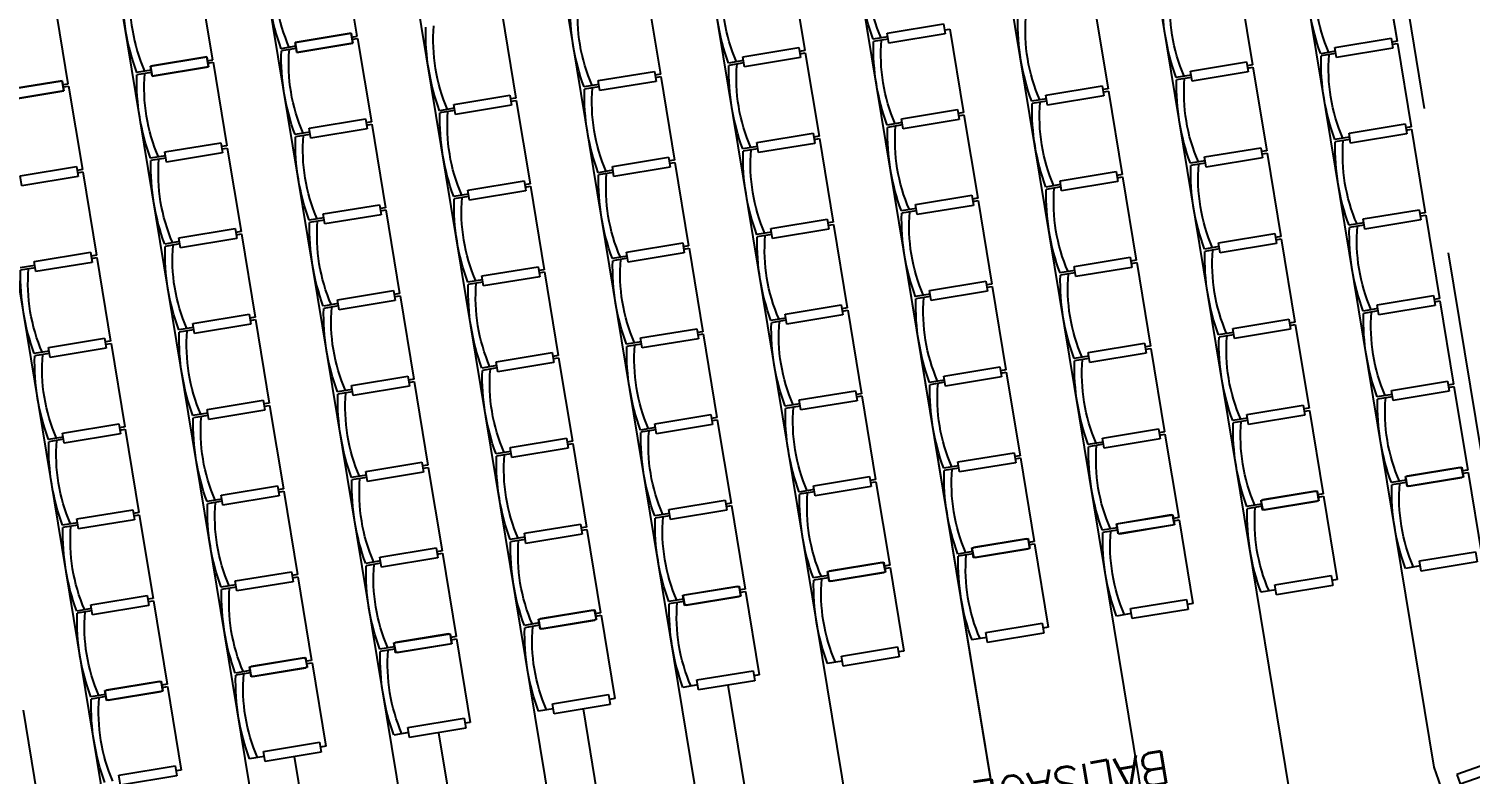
# Model space of a CAD drawing. Header units: millimetres. Extents: x 33140 to 33459, y 51582 to 51854.
# Drawn here: x 33267.44 to 33276.3, y 51644.64 to 51649.22 of the extents above; entities that cross this region are included whole.
import ezdxf

# ---------------------------------------------------------------- set-up
doc = ezdxf.new("R2010")
doc.units = ezdxf.units.MM
doc.header["$LTSCALE"] = 0.3
doc.header["$MEASUREMENT"] = 0
doc.linetypes.add('ACAD_ISO02W100', pattern=[15, 12, -3])
doc.layers.get('0').update_dxf_attribs({"linetype": 'CONTINUOUS'})
for name, color, linetype in [('02-MURS-PORTEUR', 1, 'CONTINUOUS'), ('08-EQUI-MEUBLE', 8, 'CONTINUOUS'), ('11-RES-ELECTRICITE', 71, 'CONTINUOUS')]:
    doc.layers.add(name, color=color, linetype=linetype)
doc.layers.add('POLY-SURFACE', color=1, linetype='CONTINUOUS', plot=False)
doc.styles.add('ANN', font='romans.shx')

# ---------------------------------------------------------------- blocks, each defined once
blk = doc.blocks.new('AD')
for p, q in [((28, 38.33), (22, 38.33)), ((22, 38.33), (22, 3.33)), ((28, 3.33), (28, 38.33)), ((22, 3.33), (28, 3.33))]:
    blk.add_line(p, q)
blk = doc.blocks.new('AG')
blk.add_lwpolyline([(-28, 4.33), (-28, 37.33, -0.414214), (-27, 38.33), (-23, 38.33, -0.414214), (-22, 37.33), (-22, 4.33, -0.414214), (-23, 3.33), (-27, 3.33, -0.414214)], format="xyb", close=True)

msp = doc.modelspace()

# ---------------------------------------------------------------- linework, layer by layer
at = {"layer": '02-MURS-PORTEUR', "color": 8, "linetype": 'ACAD_ISO02W100'}
msp.add_line((33277.4789, 51639.8472), (33274.4093, 51658.489), dxfattribs=at)
at = {"layer": '02-MURS-PORTEUR', "color": 4}
for p, q in [((33276.0751, 51644.6797), (33274.2879, 51655.5336)), ((33275.1871, 51644.5335), (33273.3998, 51655.3873)), ((33274.299, 51644.3873), (33272.5118, 51655.2411)), ((33273.411, 51644.2411), (33271.6238, 51655.0949)), ((33272.5229, 51644.0948), (33270.7357, 51654.9487)), ((33271.6349, 51643.9486), (33269.8477, 51654.8024)), ((33270.7469, 51643.8024), (33268.9596, 51654.6562)), ((33269.8588, 51643.6561), (33268.0716, 51654.51)), ((33268.9708, 51643.5099), (33267.1836, 51654.3638)), ((33268.0827, 51643.3637), (33266.2955, 51654.2175)), ((33271.9309, 51643.9973), (33271.7357, 51645.183)), ((33271.0429, 51643.8511), (33270.8476, 51645.0368)), ((33270.1548, 51643.7049), (33269.9596, 51644.8906)), ((33269.2668, 51643.5587), (33269.0716, 51644.7443)), ((33276.4758, 51643.5388), (33276.0751, 51644.6797))]:
    msp.add_line(p, q, dxfattribs=at)
msp.add_arc((33323.7278, 51658.1004), 48, 180.74302, 197.95813, dxfattribs=at)
at = {"layer": '08-EQUI-MEUBLE'}
for p, q in [((33269.4574, 51649.1713), (33269.3729, 51649.6844)), ((33275.7628, 51649.6537), (33275.8473, 51649.1406)), ((33268.5694, 51649.0251), (33268.4849, 51649.5382)), ((33272.1239, 51649.5959), (33272.2083, 51649.0828)), ((33271.2358, 51649.4497), (33271.3203, 51648.9366)), ((33274.8748, 51649.5074), (33274.9593, 51648.9943)), ((33267.6813, 51648.8789), (33267.5968, 51649.392)), ((33273.9867, 51649.3612), (33274.0712, 51648.8481)), ((33270.3478, 51649.3035), (33270.4323, 51648.7904)), ((33273.0659, 51649.2096), (33273.0987, 51649.215)), ((33273.0987, 51649.215), (33273.1832, 51648.7019)), ((33269.0792, 51649.1091), (33268.9885, 51649.0941)), ((33269.0815, 51649.095), (33268.9908, 51649.08)), ((33269.4246, 51649.1659), (33269.4574, 51649.1713)), ((33269.4269, 51649.1518), (33269.4597, 51649.1573)), ((33269.4597, 51649.1573), (33269.5442, 51648.6442)), ((33272.7182, 51649.1668), (33272.6275, 51649.1519)), ((33272.7205, 51649.1527), (33272.6298, 51649.1378)), ((33275.8473, 51649.1406), (33275.8145, 51649.1352)), ((33275.8168, 51649.1211), (33275.8496, 51649.1265)), ((33275.8496, 51649.1265), (33275.9341, 51648.6134)), ((33268.5365, 51649.0197), (33268.5694, 51649.0251)), ((33268.5388, 51649.0056), (33268.5717, 51649.011)), ((33268.5717, 51649.011), (33268.6562, 51648.4979)), ((33271.8301, 51649.0206), (33271.7394, 51649.0056)), ((33271.8325, 51649.0065), (33271.7417, 51648.9915)), ((33272.2083, 51649.0828), (33272.1755, 51649.0774)), ((33272.1778, 51649.0633), (33272.2107, 51649.0687)), ((33272.2107, 51649.0687), (33272.2951, 51648.5557)), ((33275.4691, 51649.0783), (33275.3784, 51649.0634)), ((33275.4714, 51649.0642), (33275.3807, 51649.0493)), ((33268.1912, 51648.9628), (33268.1004, 51648.9479)), ((33268.1935, 51648.9488), (33268.1028, 51648.9338)), ((33271.3203, 51648.9366), (33271.2874, 51648.9312)), ((33271.2898, 51648.9171), (33271.3226, 51648.9225)), ((33271.3226, 51648.9225), (33271.4071, 51648.4094)), ((33274.5811, 51648.9321), (33274.4903, 51648.9171)), ((33274.5834, 51648.918), (33274.4927, 51648.903)), ((33274.9593, 51648.9943), (33274.9264, 51648.9889)), ((33274.9287, 51648.9748), (33274.9616, 51648.9802)), ((33274.9616, 51648.9802), (33275.0461, 51648.4672)), ((33267.6485, 51648.8735), (33267.6813, 51648.8789)), ((33267.6508, 51648.8594), (33267.6836, 51648.8648)), ((33267.6836, 51648.8648), (33267.7681, 51648.3517)), ((33270.9421, 51648.8743), (33270.8514, 51648.8594)), ((33270.9444, 51648.8602), (33270.8537, 51648.8453)), ((33274.0712, 51648.8481), (33274.0384, 51648.8427)), ((33274.0407, 51648.8286), (33274.0736, 51648.834)), ((33274.0736, 51648.834), (33274.158, 51648.3209)), ((33270.4323, 51648.7904), (33270.3994, 51648.785)), ((33270.4017, 51648.7709), (33270.4346, 51648.7763)), ((33270.4346, 51648.7763), (33270.5191, 51648.2632)), ((33273.693, 51648.7858), (33273.6023, 51648.7709)), ((33273.6954, 51648.7717), (33273.6046, 51648.7568)), ((33269.5442, 51648.6442), (33269.5114, 51648.6388)), ((33270.0541, 51648.7281), (33269.9633, 51648.7132)), ((33270.0564, 51648.714), (33269.9656, 51648.6991)), ((33273.1832, 51648.7019), (33273.1503, 51648.6965)), ((33273.1527, 51648.6824), (33273.1855, 51648.6878)), ((33273.1855, 51648.6878), (33273.27, 51648.1747)), ((33269.166, 51648.5819), (33269.0753, 51648.5669)), ((33269.1683, 51648.5678), (33269.0776, 51648.5529)), ((33269.5137, 51648.6247), (33269.5465, 51648.6301)), ((33269.5465, 51648.6301), (33269.631, 51648.117)), ((33272.2951, 51648.5557), (33272.2623, 51648.5502)), ((33272.805, 51648.6396), (33272.7143, 51648.6247)), ((33272.8073, 51648.6255), (33272.7166, 51648.6106)), ((33275.9341, 51648.6134), (33275.9013, 51648.608)), ((33275.9036, 51648.5939), (33275.9364, 51648.5993)), ((33275.9364, 51648.5993), (33276.0209, 51648.0862)), ((33268.6562, 51648.4979), (33268.6233, 51648.4925)), ((33268.6256, 51648.4784), (33268.6585, 51648.4838)), ((33268.6585, 51648.4838), (33268.743, 51647.9707)), ((33271.9169, 51648.4934), (33271.8262, 51648.4784)), ((33271.9193, 51648.4793), (33271.8285, 51648.4643)), ((33272.2646, 51648.5362), (33272.2975, 51648.5416)), ((33272.2975, 51648.5416), (33272.382, 51648.0285)), ((33275.0461, 51648.4672), (33275.0132, 51648.4617)), ((33275.5559, 51648.5511), (33275.4652, 51648.5362)), ((33275.5582, 51648.537), (33275.4675, 51648.5221)), ((33268.278, 51648.4357), (33268.1872, 51648.4207)), ((33268.2803, 51648.4216), (33268.1896, 51648.4066)), ((33271.4071, 51648.4094), (33271.3743, 51648.404)), ((33271.3766, 51648.3899), (33271.4094, 51648.3953)), ((33271.4094, 51648.3953), (33271.4939, 51647.8822)), ((33274.6679, 51648.4049), (33274.5772, 51648.3899)), ((33274.6702, 51648.3908), (33274.5795, 51648.3758)), ((33275.0156, 51648.4476), (33275.0484, 51648.4531)), ((33275.0484, 51648.4531), (33275.1329, 51647.94)), ((33267.7681, 51648.3517), (33267.7353, 51648.3463)), ((33267.7376, 51648.3322), (33267.7705, 51648.3376)), ((33267.7705, 51648.3376), (33267.8549, 51647.8245)), ((33271.0289, 51648.3472), (33270.9382, 51648.3322)), ((33271.0312, 51648.3331), (33270.9405, 51648.3181)), ((33274.158, 51648.3209), (33274.1252, 51648.3155)), ((33274.1275, 51648.3014), (33274.1604, 51648.3068)), ((33274.1604, 51648.3068), (33274.2448, 51647.7937)), ((33270.1409, 51648.2009), (33270.0501, 51648.186)), ((33270.5191, 51648.2632), (33270.4862, 51648.2578)), ((33270.4885, 51648.2437), (33270.5214, 51648.2491)), ((33270.5214, 51648.2491), (33270.6059, 51647.736)), ((33273.7798, 51648.2587), (33273.6891, 51648.2437)), ((33273.7822, 51648.2446), (33273.6914, 51648.2296)), ((33269.631, 51648.117), (33269.5982, 51648.1116)), ((33270.1432, 51648.1868), (33270.0525, 51648.1719)), ((33272.8918, 51648.1124), (33272.8011, 51648.0975)), ((33273.27, 51648.1747), (33273.2371, 51648.1693)), ((33273.2395, 51648.1552), (33273.2723, 51648.1606)), ((33273.2723, 51648.1606), (33273.3568, 51647.6475)), ((33269.2528, 51648.0547), (33269.1621, 51648.0398)), ((33269.2551, 51648.0406), (33269.1644, 51648.0257)), ((33269.6005, 51648.0975), (33269.6333, 51648.1029)), ((33269.6333, 51648.1029), (33269.7178, 51647.5898)), ((33272.382, 51648.0285), (33272.3491, 51648.0231)), ((33272.8941, 51648.0983), (33272.8034, 51648.0834)), ((33275.6427, 51648.0239), (33275.552, 51648.009)), ((33276.0209, 51648.0862), (33275.9881, 51648.0808)), ((33275.9904, 51648.0667), (33276.0233, 51648.0721)), ((33276.0233, 51648.0721), (33276.1077, 51647.559)), ((33268.743, 51647.9707), (33268.7101, 51647.9653)), ((33268.7125, 51647.9512), (33268.7453, 51647.9567)), ((33268.7453, 51647.9567), (33268.8298, 51647.4436)), ((33272.0038, 51647.9662), (33271.913, 51647.9513)), ((33272.0061, 51647.9521), (33271.9153, 51647.9372)), ((33272.3514, 51648.009), (33272.3843, 51648.0144)), ((33272.3843, 51648.0144), (33272.4688, 51647.5013)), ((33275.1329, 51647.94), (33275.1, 51647.9346)), ((33275.6451, 51648.0098), (33275.5543, 51647.9949)), ((33268.3648, 51647.9085), (33268.2741, 51647.8935)), ((33268.3671, 51647.8944), (33268.2764, 51647.8794)), ((33271.4939, 51647.8822), (33271.4611, 51647.8768)), ((33271.4634, 51647.8627), (33271.4962, 51647.8681)), ((33271.4962, 51647.8681), (33271.5807, 51647.3551)), ((33274.7547, 51647.8777), (33274.664, 51647.8628)), ((33274.757, 51647.8636), (33274.6663, 51647.8487)), ((33275.1024, 51647.9205), (33275.1352, 51647.9259)), ((33275.1352, 51647.9259), (33275.2197, 51647.4128)), ((33267.4767, 51647.7622), (33267.386, 51647.7473)), ((33267.8549, 51647.8245), (33267.8221, 51647.8191)), ((33267.8244, 51647.805), (33267.8573, 51647.8104)), ((33267.8573, 51647.8104), (33267.9417, 51647.2973)), ((33271.1157, 51647.82), (33271.025, 51647.805)), ((33271.118, 51647.8059), (33271.0273, 51647.7909)), ((33274.2448, 51647.7937), (33274.212, 51647.7883)), ((33274.2143, 51647.7742), (33274.2472, 51647.7796)), ((33274.2472, 51647.7796), (33274.3317, 51647.2666)), ((33267.4791, 51647.7482), (33267.3883, 51647.7332)), ((33270.2277, 51647.6737), (33270.1369, 51647.6588)), ((33270.6059, 51647.736), (33270.573, 51647.7306)), ((33270.5753, 51647.7165), (33270.6082, 51647.7219)), ((33270.6082, 51647.7219), (33270.6927, 51647.2088)), ((33273.8666, 51647.7315), (33273.7759, 51647.7165)), ((33273.869, 51647.7174), (33273.7782, 51647.7024)), ((33269.7178, 51647.5898), (33269.685, 51647.5844)), ((33270.23, 51647.6596), (33270.1393, 51647.6447)), ((33272.9786, 51647.5852), (33272.8879, 51647.5703)), ((33273.3568, 51647.6475), (33273.324, 51647.6421)), ((33273.3263, 51647.628), (33273.3591, 51647.6334)), ((33273.3591, 51647.6334), (33273.4436, 51647.1203)), ((33269.3396, 51647.5275), (33269.2489, 51647.5126)), ((33269.342, 51647.5134), (33269.2512, 51647.4985)), ((33269.6873, 51647.5703), (33269.7202, 51647.5757)), ((33269.7202, 51647.5757), (33269.8046, 51647.0626)), ((33272.4688, 51647.5013), (33272.4359, 51647.4959)), ((33272.9809, 51647.5711), (33272.8902, 51647.5562)), ((33275.7295, 51647.4967), (33275.6388, 51647.4818)), ((33276.1077, 51647.559), (33276.0749, 51647.5536)), ((33276.0772, 51647.5395), (33276.1101, 51647.5449)), ((33276.1101, 51647.5449), (33276.1945, 51647.0318)), ((33268.8298, 51647.4436), (33268.7969, 51647.4382)), ((33268.7993, 51647.4241), (33268.8321, 51647.4295)), ((33268.8321, 51647.4295), (33268.9166, 51646.9164)), ((33272.0906, 51647.439), (33271.9998, 51647.4241)), ((33272.0929, 51647.4249), (33272.0022, 51647.41)), ((33272.4382, 51647.4818), (33272.4711, 51647.4872)), ((33272.4711, 51647.4872), (33272.5556, 51646.9741)), ((33275.2197, 51647.4128), (33275.1868, 51647.4074)), ((33275.7319, 51647.4826), (33275.6411, 51647.4677)), ((33268.4516, 51647.3813), (33268.3609, 51647.3663)), ((33268.4539, 51647.3672), (33268.3632, 51647.3523)), ((33271.5807, 51647.3551), (33271.5479, 51647.3496)), ((33271.5502, 51647.3356), (33271.583, 51647.341)), ((33271.583, 51647.341), (33271.6675, 51646.8279)), ((33274.8415, 51647.3505), (33274.7508, 51647.3356)), ((33274.8438, 51647.3364), (33274.7531, 51647.3215)), ((33275.1892, 51647.3933), (33275.222, 51647.3987)), ((33275.222, 51647.3987), (33275.3065, 51646.8856)), ((33267.5635, 51647.2351), (33267.4728, 51647.2201)), ((33267.9417, 51647.2973), (33267.9089, 51647.2919)), ((33267.9112, 51647.2778), (33267.9441, 51647.2832)), ((33267.9441, 51647.2832), (33268.0286, 51646.7701)), ((33271.2025, 51647.2928), (33271.1118, 51647.2778)), ((33271.2048, 51647.2787), (33271.1141, 51647.2637)), ((33274.3317, 51647.2666), (33274.2988, 51647.2611)), ((33274.3011, 51647.247), (33274.334, 51647.2525)), ((33274.334, 51647.2525), (33274.4185, 51646.7394)), ((33267.5659, 51647.221), (33267.4751, 51647.206)), ((33270.3145, 51647.1466), (33270.2238, 51647.1316)), ((33270.6927, 51647.2088), (33270.6598, 51647.2034)), ((33270.6622, 51647.1893), (33270.695, 51647.1947)), ((33270.695, 51647.1947), (33270.7795, 51646.6816)), ((33273.9535, 51647.2043), (33273.8627, 51647.1893)), ((33273.9558, 51647.1902), (33273.865, 51647.1752)), ((33269.8046, 51647.0626), (33269.7718, 51647.0572)), ((33270.3168, 51647.1325), (33270.2261, 51647.1175)), ((33273.0654, 51647.0581), (33272.9747, 51647.0431)), ((33273.4436, 51647.1203), (33273.4108, 51647.1149)), ((33273.4131, 51647.1008), (33273.4459, 51647.1062)), ((33273.4459, 51647.1062), (33273.5304, 51646.5931)), ((33269.4264, 51647.0003), (33269.3357, 51646.9854)), ((33269.4288, 51646.9862), (33269.338, 51646.9713)), ((33269.7741, 51647.0431), (33269.807, 51647.0485)), ((33269.807, 51647.0485), (33269.8914, 51646.5354)), ((33272.5556, 51646.9741), (33272.5227, 51646.9687)), ((33273.0677, 51647.044), (33272.977, 51647.029)), ((33275.8163, 51646.9695), (33275.7256, 51646.9546)), ((33276.1945, 51647.0318), (33276.1617, 51647.0264)), ((33276.164, 51647.0123), (33276.1969, 51647.0177)), ((33276.1969, 51647.0177), (33276.2814, 51646.5046)), ((33268.9166, 51646.9164), (33268.8837, 51646.911)), ((33268.8861, 51646.8969), (33268.9189, 51646.9023)), ((33268.9189, 51646.9023), (33269.0034, 51646.3892)), ((33272.1774, 51646.9118), (33272.0866, 51646.8969)), ((33272.1797, 51646.8977), (33272.089, 51646.8828)), ((33272.525, 51646.9546), (33272.5579, 51646.96)), ((33272.5579, 51646.96), (33272.6424, 51646.4469)), ((33275.3065, 51646.8856), (33275.2737, 51646.8802)), ((33275.8187, 51646.9555), (33275.7279, 51646.9405)), ((33268.5384, 51646.8541), (33268.4477, 51646.8392)), ((33268.5407, 51646.84), (33268.45, 51646.8251)), ((33271.6675, 51646.8279), (33271.6347, 51646.8225)), ((33271.637, 51646.8084), (33271.6699, 51646.8138)), ((33271.6699, 51646.8138), (33271.7543, 51646.3007)), ((33274.9283, 51646.8233), (33274.8376, 51646.8084)), ((33274.9306, 51646.8092), (33274.8399, 51646.7943)), ((33275.276, 51646.8661), (33275.3088, 51646.8715)), ((33275.3088, 51646.8715), (33275.3933, 51646.3584)), ((33267.6504, 51646.7079), (33267.5596, 51646.6929)), ((33268.0286, 51646.7701), (33267.9957, 51646.7647)), ((33267.998, 51646.7506), (33268.0309, 51646.7561)), ((33268.0309, 51646.7561), (33268.1154, 51646.243)), ((33271.2893, 51646.7656), (33271.1986, 51646.7507)), ((33271.2917, 51646.7515), (33271.2009, 51646.7366)), ((33274.4185, 51646.7394), (33274.3856, 51646.734)), ((33274.3879, 51646.7199), (33274.4208, 51646.7253)), ((33274.4208, 51646.7253), (33274.5053, 51646.2122)), ((33267.6527, 51646.6938), (33267.5619, 51646.6788)), ((33270.4013, 51646.6194), (33270.3106, 51646.6044)), ((33270.7795, 51646.6816), (33270.7466, 51646.6762)), ((33270.749, 51646.6621), (33270.7818, 51646.6675)), ((33270.7818, 51646.6675), (33270.8663, 51646.1545)), ((33274.0403, 51646.6771), (33273.9495, 51646.6622)), ((33274.0426, 51646.663), (33273.9519, 51646.6481)), ((33269.8914, 51646.5354), (33269.8586, 51646.53)), ((33269.8609, 51646.5159), (33269.8938, 51646.5213)), ((33269.8938, 51646.5213), (33269.9783, 51646.0082)), ((33270.4036, 51646.6053), (33270.3129, 51646.5903)), ((33273.1522, 51646.5309), (33273.0615, 51646.5159)), ((33273.5304, 51646.5931), (33273.4976, 51646.5877)), ((33273.4999, 51646.5736), (33273.5327, 51646.579)), ((33273.5327, 51646.579), (33273.6172, 51646.066)), ((33269.5132, 51646.4731), (33269.4225, 51646.4582)), ((33269.5156, 51646.459), (33269.4248, 51646.4441)), ((33272.6424, 51646.4469), (33272.6095, 51646.4415)), ((33272.6119, 51646.4274), (33272.6447, 51646.4328)), ((33272.6447, 51646.4328), (33272.7292, 51645.9197)), ((33273.1545, 51646.5168), (33273.0638, 51646.5018)), ((33275.9032, 51646.4424), (33275.8124, 51646.4274)), ((33276.2814, 51646.5046), (33276.2485, 51646.4992)), ((33276.2508, 51646.4851), (33276.2837, 51646.4905)), ((33276.2837, 51646.4905), (33276.3682, 51645.9774)), ((33269.0034, 51646.3892), (33268.9706, 51646.3838)), ((33268.9729, 51646.3697), (33269.0057, 51646.3751)), ((33269.0057, 51646.3751), (33269.0902, 51645.862)), ((33272.2642, 51646.3846), (33272.1734, 51646.3697)), ((33272.2665, 51646.3705), (33272.1758, 51646.3556)), ((33275.3933, 51646.3584), (33275.3605, 51646.353)), ((33275.3628, 51646.3389), (33275.3956, 51646.3443)), ((33275.3956, 51646.3443), (33275.4801, 51645.8312)), ((33275.9055, 51646.4283), (33275.8147, 51646.4133)), ((33268.6252, 51646.3269), (33268.5345, 51646.312)), ((33268.6275, 51646.3128), (33268.5368, 51646.2979)), ((33271.7543, 51646.3007), (33271.7215, 51646.2953)), ((33271.7238, 51646.2812), (33271.7567, 51646.2866)), ((33271.7567, 51646.2866), (33271.8411, 51645.7735)), ((33275.0151, 51646.2961), (33274.9244, 51646.2812)), ((33275.0174, 51646.282), (33274.9267, 51646.2671)), ((33267.7372, 51646.1807), (33267.6464, 51646.1657)), ((33267.7395, 51646.1666), (33267.6488, 51646.1517)), ((33268.1154, 51646.243), (33268.0825, 51646.2376)), ((33268.0848, 51646.2235), (33268.1177, 51646.2289)), ((33268.1177, 51646.2289), (33268.2022, 51645.7158)), ((33271.3761, 51646.2384), (33271.2854, 51646.2235)), ((33271.3785, 51646.2243), (33271.2877, 51646.2094)), ((33274.5053, 51646.2122), (33274.4724, 51646.2068)), ((33274.4747, 51646.1927), (33274.5076, 51646.1981)), ((33274.5076, 51646.1981), (33274.5921, 51645.685)), ((33270.4881, 51646.0922), (33270.3974, 51646.0772)), ((33270.4904, 51646.0781), (33270.3997, 51646.0631)), ((33270.8663, 51646.1545), (33270.8334, 51646.149)), ((33270.8358, 51646.135), (33270.8686, 51646.1404)), ((33270.8686, 51646.1404), (33270.9531, 51645.6273)), ((33274.1271, 51646.1499), (33274.0363, 51646.135)), ((33274.1294, 51646.1358), (33274.0387, 51646.1209)), ((33269.9783, 51646.0082), (33269.9454, 51646.0028)), ((33269.9477, 51645.9887), (33269.9806, 51645.9941)), ((33269.9806, 51645.9941), (33270.0651, 51645.481)), ((33273.239, 51646.0037), (33273.1483, 51645.9887)), ((33273.2414, 51645.9896), (33273.1506, 51645.9746)), ((33273.6172, 51646.066), (33273.5844, 51646.0605)), ((33273.5867, 51646.0464), (33273.6196, 51646.0519)), ((33273.6196, 51646.0519), (33273.704, 51645.5388)), ((33269.6001, 51645.946), (33269.5093, 51645.931)), ((33269.6024, 51645.9319), (33269.5116, 51645.9169)), ((33272.7292, 51645.9197), (33272.6963, 51645.9143)), ((33272.6987, 51645.9002), (33272.7315, 51645.9056)), ((33272.7315, 51645.9056), (33272.816, 51645.3925)), ((33275.99, 51645.9152), (33275.8992, 51645.9002)), ((33269.0902, 51645.862), (33269.0574, 51645.8566)), ((33269.0597, 51645.8425), (33269.0925, 51645.8479)), ((33269.0925, 51645.8479), (33269.177, 51645.3348)), ((33272.351, 51645.8575), (33272.2603, 51645.8425)), ((33272.3533, 51645.8434), (33272.2626, 51645.8284)), ((33275.4801, 51645.8312), (33275.4473, 51645.8258)), ((33268.712, 51645.7997), (33268.6213, 51645.7848)), ((33268.7143, 51645.7856), (33268.6236, 51645.7707)), ((33271.8411, 51645.7735), (33271.8083, 51645.7681)), ((33271.8106, 51645.754), (33271.8435, 51645.7594)), ((33271.8435, 51645.7594), (33271.928, 51645.2463)), ((33275.1019, 51645.7689), (33275.0112, 51645.754)), ((33267.824, 51645.6535), (33267.7332, 51645.6386)), ((33267.8263, 51645.6394), (33267.7356, 51645.6245)), ((33268.2022, 51645.7158), (33268.1693, 51645.7104)), ((33268.1716, 51645.6963), (33268.2045, 51645.7017)), ((33268.2045, 51645.7017), (33268.289, 51645.1886)), ((33271.4629, 51645.7112), (33271.3722, 51645.6963)), ((33271.4653, 51645.6971), (33271.3745, 51645.6822)), ((33274.5921, 51645.685), (33274.5592, 51645.6796)), ((33270.5749, 51645.565), (33270.4842, 51645.5501)), ((33270.5772, 51645.5509), (33270.4865, 51645.536)), ((33270.9531, 51645.6273), (33270.9203, 51645.6219)), ((33270.9226, 51645.6078), (33270.9554, 51645.6132)), ((33270.9554, 51645.6132), (33271.0399, 51645.1001)), ((33274.2139, 51645.6227), (33274.1231, 51645.6078)), ((33270.0651, 51645.481), (33270.0322, 51645.4756)), ((33270.0345, 51645.4615), (33270.0674, 51645.4669)), ((33270.0674, 51645.4669), (33270.1519, 51644.9539)), ((33273.3258, 51645.4765), (33273.2351, 51645.4616)), ((33273.704, 51645.5388), (33273.6712, 51645.5334)), ((33269.6869, 51645.4188), (33269.5961, 51645.4038)), ((33269.6892, 51645.4047), (33269.5985, 51645.3897)), ((33272.816, 51645.3925), (33272.7831, 51645.3871)), ((33269.177, 51645.3348), (33269.1442, 51645.3294)), ((33269.1465, 51645.3153), (33269.1793, 51645.3207)), ((33269.1793, 51645.3207), (33269.2638, 51644.8076)), ((33272.4378, 51645.3303), (33272.3471, 51645.3153)), ((33268.7988, 51645.2725), (33268.7081, 51645.2576)), ((33268.8011, 51645.2584), (33268.7104, 51645.2435)), ((33271.928, 51645.2463), (33271.8951, 51645.2409)), ((33267.9108, 51645.1263), (33267.8201, 51645.1114)), ((33267.9131, 51645.1122), (33267.8224, 51645.0973)), ((33268.289, 51645.1886), (33268.2561, 51645.1832)), ((33268.2585, 51645.1691), (33268.2913, 51645.1745)), ((33268.2913, 51645.1745), (33268.3758, 51644.6614)), ((33271.5498, 51645.184), (33271.459, 51645.1691)), ((33267.4033, 51645.0283), (33267.4877, 51644.5152)), ((33270.6617, 51645.0378), (33270.571, 51645.0229)), ((33271.0399, 51645.1001), (33271.0071, 51645.0947)), ((33270.1519, 51644.9539), (33270.119, 51644.9484)), ((33269.7737, 51644.8916), (33269.6829, 51644.8766)), ((33269.2638, 51644.8076), (33269.231, 51644.8022)), ((33268.3758, 51644.6614), (33268.3429, 51644.656)), ((33268.8856, 51644.7454), (33268.7949, 51644.7304))]:
    msp.add_line(p, q, dxfattribs=at)
at = {"layer": '08-EQUI-MEUBLE', "extrusion": (0, 0, -1)}
for centre, major_axis, start_param, end_param in [((33273.8186, 51649.6115), (0.2154, -1.3081), 1.373401, 1.768192), ((33273.5719, 51649.5709), (0.166, -1.0081), 1.313473, 1.82812), ((33276.5695, 51649.523), (0.2154, -1.3081), 1.373401, 1.768192), ((33276.3229, 51649.4824), (0.166, -1.0081), 1.313473, 1.82812), ((33272.9306, 51649.4653), (0.2154, -1.3081), 1.373401, 1.768192), ((33272.6839, 51649.4246), (0.166, -1.0081), 1.313473, 1.82812), ((33272.0425, 51649.319), (0.2154, -1.3081), 1.373401, 1.768192), ((33271.7958, 51649.2784), (0.166, -1.0081), 1.313473, 1.82812), ((33275.6815, 51649.3768), (0.2154, -1.3081), 1.373401, 1.768192), ((33275.4348, 51649.3361), (0.166, -1.0081), 1.313473, 1.82812), ((33274.7934, 51649.2305), (0.2154, -1.3081), 1.373401, 1.768192), ((33274.5468, 51649.1899), (0.166, -1.0081), 1.313473, 1.82812), ((33271.1545, 51649.1728), (0.2154, -1.3081), 1.373401, 1.768192), ((33270.9078, 51649.1322), (0.166, -1.0081), 1.313473, 1.82812), ((33270.0198, 51648.986), (0.166, -1.0081), 1.313473, 1.82812), ((33273.9054, 51649.0843), (0.2154, -1.3081), 1.373401, 1.768192), ((33273.6587, 51649.0437), (0.166, -1.0081), 1.313473, 1.82812), ((33270.2664, 51649.0266), (0.2154, -1.3081), 1.373401, 1.768192), ((33272.7707, 51648.8975), (0.166, -1.0081), 1.313473, 1.82812), ((33276.6563, 51648.9958), (0.2154, -1.3081), 1.373401, 1.768192), ((33276.4097, 51648.9552), (0.166, -1.0081), 1.313473, 1.82812), ((33269.3784, 51648.8804), (0.2154, -1.3081), 1.373401, 1.768192), ((33269.1317, 51648.8397), (0.166, -1.0081), 1.313473, 1.82812), ((33273.0174, 51648.9381), (0.2154, -1.3081), 1.373401, 1.768192), ((33275.5216, 51648.809), (0.166, -1.0081), 1.313473, 1.82812), ((33272.1293, 51648.7919), (0.2154, -1.3081), 1.373401, 1.768192), ((33271.8826, 51648.7512), (0.166, -1.0081), 1.313473, 1.82812), ((33275.7683, 51648.8496), (0.2154, -1.3081), 1.373401, 1.768192), ((33274.8803, 51648.7034), (0.2154, -1.3081), 1.373401, 1.768192), ((33274.6336, 51648.6627), (0.166, -1.0081), 1.313473, 1.82812), ((33271.2413, 51648.6456), (0.2154, -1.3081), 1.373401, 1.768192), ((33270.9946, 51648.605), (0.166, -1.0081), 1.313473, 1.82812), ((33270.1066, 51648.4588), (0.166, -1.0081), 1.313473, 1.82812), ((33273.9922, 51648.5571), (0.2154, -1.3081), 1.373401, 1.768192), ((33273.7455, 51648.5165), (0.166, -1.0081), 1.313473, 1.82812), ((33270.3532, 51648.4994), (0.2154, -1.3081), 1.373401, 1.768192), ((33272.8575, 51648.3703), (0.166, -1.0081), 1.313473, 1.82812), ((33276.7431, 51648.4686), (0.2154, -1.3081), 1.373401, 1.768192), ((33276.4965, 51648.428), (0.166, -1.0081), 1.313473, 1.82812), ((33269.4652, 51648.3532), (0.2154, -1.3081), 1.373401, 1.768192), ((33269.2185, 51648.3126), (0.166, -1.0081), 1.313473, 1.82812), ((33273.1042, 51648.4109), (0.2154, -1.3081), 1.373401, 1.768192), ((33275.6084, 51648.2818), (0.166, -1.0081), 1.313473, 1.82812), ((33272.2161, 51648.2647), (0.2154, -1.3081), 1.373401, 1.768192), ((33271.9695, 51648.224), (0.166, -1.0081), 1.313473, 1.82812), ((33275.8551, 51648.3224), (0.2154, -1.3081), 1.373401, 1.768192), ((33274.9671, 51648.1762), (0.2154, -1.3081), 1.373401, 1.768192), ((33274.7204, 51648.1355), (0.166, -1.0081), 1.313473, 1.82812), ((33271.3281, 51648.1184), (0.2154, -1.3081), 1.373401, 1.768192), ((33271.0814, 51648.0778), (0.166, -1.0081), 1.313473, 1.82812), ((33270.44, 51647.9722), (0.2154, -1.3081), 1.373401, 1.768192), ((33270.1934, 51647.9316), (0.166, -1.0081), 1.313473, 1.82812), ((33274.079, 51648.0299), (0.2154, -1.3081), 1.373401, 1.768192), ((33273.8323, 51647.9893), (0.166, -1.0081), 1.313473, 1.82812), ((33273.191, 51647.8837), (0.2154, -1.3081), 1.373401, 1.768192), ((33272.9443, 51647.8431), (0.166, -1.0081), 1.313473, 1.82812), ((33276.83, 51647.9414), (0.2154, -1.3081), 1.373401, 1.768192), ((33276.5833, 51647.9008), (0.166, -1.0081), 1.313473, 1.82812), ((33269.552, 51647.826), (0.2154, -1.3081), 1.373401, 1.768192), ((33269.3053, 51647.7854), (0.166, -1.0081), 1.313473, 1.82812), ((33275.9419, 51647.7952), (0.2154, -1.3081), 1.373401, 1.768192), ((33275.6952, 51647.7546), (0.166, -1.0081), 1.313473, 1.82812), ((33272.3029, 51647.7375), (0.2154, -1.3081), 1.373401, 1.768192), ((33272.0563, 51647.6969), (0.166, -1.0081), 1.313473, 1.82812), ((33268.664, 51647.6798), (0.2154, -1.3081), 1.373401, 1.768192), ((33268.4173, 51647.6391), (0.166, -1.0081), 1.313473, 1.82812), ((33275.0539, 51647.649), (0.2154, -1.3081), 1.373401, 1.768192), ((33274.8072, 51647.6084), (0.166, -1.0081), 1.313473, 1.82812), ((33271.4149, 51647.5913), (0.2154, -1.3081), 1.373401, 1.768192), ((33271.1682, 51647.5506), (0.166, -1.0081), 1.313473, 1.82812), ((33270.5269, 51647.445), (0.2154, -1.3081), 1.373401, 1.768192), ((33270.2802, 51647.4044), (0.166, -1.0081), 1.313473, 1.82812), ((33274.1658, 51647.5027), (0.2154, -1.3081), 1.373401, 1.768192), ((33273.9192, 51647.4621), (0.166, -1.0081), 1.313473, 1.82812), ((33273.2778, 51647.3565), (0.2154, -1.3081), 1.373401, 1.768192), ((33273.0311, 51647.3159), (0.166, -1.0081), 1.313473, 1.82812), ((33276.9168, 51647.4142), (0.2154, -1.3081), 1.373401, 1.768192), ((33276.6701, 51647.3736), (0.166, -1.0081), 1.313473, 1.82812), ((33269.6388, 51647.2988), (0.2154, -1.3081), 1.373401, 1.768192), ((33269.3921, 51647.2582), (0.166, -1.0081), 1.313473, 1.82812), ((33276.0287, 51647.268), (0.2154, -1.3081), 1.373401, 1.768192), ((33275.782, 51647.2274), (0.166, -1.0081), 1.313473, 1.82812), ((33272.3897, 51647.2103), (0.2154, -1.3081), 1.373401, 1.768192), ((33272.1431, 51647.1697), (0.166, -1.0081), 1.313473, 1.82812), ((33268.7508, 51647.1526), (0.2154, -1.3081), 1.373401, 1.768192), ((33268.5041, 51647.112), (0.166, -1.0081), 1.313473, 1.82812), ((33275.1407, 51647.1218), (0.2154, -1.3081), 1.373401, 1.768192), ((33274.894, 51647.0812), (0.166, -1.0081), 1.313473, 1.82812), ((33271.5017, 51647.0641), (0.2154, -1.3081), 1.373401, 1.768192), ((33271.255, 51647.0234), (0.166, -1.0081), 1.313473, 1.82812), ((33270.6137, 51646.9178), (0.2154, -1.3081), 1.373401, 1.768192), ((33270.367, 51646.8772), (0.166, -1.0081), 1.313473, 1.82812), ((33274.2526, 51646.9756), (0.2154, -1.3081), 1.373401, 1.768192), ((33274.006, 51646.9349), (0.166, -1.0081), 1.313473, 1.82812), ((33273.3646, 51646.8293), (0.2154, -1.3081), 1.373401, 1.768192), ((33273.1179, 51646.7887), (0.166, -1.0081), 1.313473, 1.82812), ((33277.0036, 51646.8871), (0.2154, -1.3081), 1.373401, 1.768192), ((33276.7569, 51646.8464), (0.166, -1.0081), 1.313473, 1.82812), ((33269.7256, 51646.7716), (0.2154, -1.3081), 1.373401, 1.768192), ((33269.4789, 51646.731), (0.166, -1.0081), 1.313473, 1.82812), ((33276.1155, 51646.7408), (0.2154, -1.3081), 1.373401, 1.768192), ((33275.8689, 51646.7002), (0.166, -1.0081), 1.313473, 1.82812), ((33272.4766, 51646.6831), (0.2154, -1.3081), 1.373401, 1.768192), ((33272.2299, 51646.6425), (0.166, -1.0081), 1.313473, 1.82812), ((33268.8376, 51646.6254), (0.2154, -1.3081), 1.373401, 1.768192), ((33268.5909, 51646.5848), (0.166, -1.0081), 1.313473, 1.82812), ((33275.2275, 51646.5946), (0.2154, -1.3081), 1.373401, 1.768192), ((33274.9808, 51646.554), (0.166, -1.0081), 1.313473, 1.82812), ((33271.5885, 51646.5369), (0.2154, -1.3081), 1.373401, 1.768192), ((33271.3418, 51646.4963), (0.166, -1.0081), 1.313473, 1.82812), ((33270.7005, 51646.3907), (0.2154, -1.3081), 1.373401, 1.768192), ((33270.4538, 51646.35), (0.166, -1.0081), 1.313473, 1.82812), ((33274.3394, 51646.4484), (0.2154, -1.3081), 1.373401, 1.768192), ((33274.0928, 51646.4078), (0.166, -1.0081), 1.313473, 1.82812), ((33273.4514, 51646.3021), (0.2154, -1.3081), 1.373401, 1.768192), ((33273.2047, 51646.2615), (0.166, -1.0081), 1.313473, 1.82812), ((33277.0904, 51646.3599), (0.2154, -1.3081), 1.373401, 1.768192), ((33276.8437, 51646.3193), (0.166, -1.0081), 1.313473, 1.82812), ((33269.8124, 51646.2444), (0.2154, -1.3081), 1.373401, 1.768192), ((33269.5658, 51646.2038), (0.166, -1.0081), 1.313473, 1.82812), ((33276.2023, 51646.2136), (0.2154, -1.3081), 1.373401, 1.768192), ((33275.9557, 51646.173), (0.166, -1.0081), 1.313473, 1.82812), ((33272.5634, 51646.1559), (0.2154, -1.3081), 1.373401, 1.768192), ((33272.3167, 51646.1153), (0.166, -1.0081), 1.313473, 1.82812), ((33268.9244, 51646.0982), (0.2154, -1.3081), 1.373401, 1.768192), ((33268.6777, 51646.0576), (0.166, -1.0081), 1.313473, 1.82812), ((33275.3143, 51646.0674), (0.2154, -1.3081), 1.373401, 1.768192), ((33275.0676, 51646.0268), (0.166, -1.0081), 1.313473, 1.82812), ((33271.6753, 51646.0097), (0.2154, -1.3081), 1.373401, 1.768192), ((33271.4286, 51645.9691), (0.166, -1.0081), 1.313473, 1.82812), ((33270.7873, 51645.8635), (0.2154, -1.3081), 1.373401, 1.768192), ((33270.5406, 51645.8228), (0.166, -1.0081), 1.313473, 1.82812), ((33274.4263, 51645.9212), (0.2154, -1.3081), 1.373401, 1.768192), ((33274.1796, 51645.8806), (0.166, -1.0081), 1.313473, 1.82812), ((33273.5382, 51645.775), (0.2154, -1.3081), 1.373401, 1.768192), ((33273.2915, 51645.7343), (0.166, -1.0081), 1.313473, 1.82812), ((33269.8992, 51645.7172), (0.2154, -1.3081), 1.373401, 1.768192), ((33269.6526, 51645.6766), (0.166, -1.0081), 1.313473, 1.82812), ((33268.7645, 51645.5304), (0.166, -1.0081), 1.313473, 1.82812), ((33272.6502, 51645.6287), (0.2154, -1.3081), 1.373401, 1.768192), ((33272.4035, 51645.5881), (0.166, -1.0081), 1.313473, 1.82812), ((33269.0112, 51645.571), (0.2154, -1.3081), 1.373401, 1.768192), ((33271.5155, 51645.4419), (0.166, -1.0081), 1.313473, 1.82812), ((33271.7621, 51645.4825), (0.2154, -1.3081), 1.373401, 1.768192), ((33270.8741, 51645.3363), (0.2154, -1.3081), 1.373401, 1.768192), ((33270.6274, 51645.2957), (0.166, -1.0081), 1.313473, 1.82812), ((33269.986, 51645.1901), (0.2154, -1.3081), 1.373401, 1.768192), ((33269.7394, 51645.1494), (0.166, -1.0081), 1.313473, 1.82812), ((33268.8513, 51645.0032), (0.166, -1.0081), 1.313473, 1.82812), ((33269.098, 51645.0438), (0.2154, -1.3081), 1.373401, 1.768192)]:
    msp.add_ellipse(centre, major_axis=major_axis, ratio=0.961538, start_param=start_param, end_param=end_param, dxfattribs=at)
at = {"layer": '08-EQUI-MEUBLE'}
for centre, major_axis, start_param, end_param in [((33270.1796, 51649.5538), (-0.2154, 1.3081), 1.373401, 1.768192), ((33269.9329, 51649.5132), (-0.166, 1.0081), 1.313473, 1.82812), ((33269.2916, 51649.4075), (-0.2154, 1.3081), 1.373401, 1.768192), ((33269.0449, 51649.3669), (-0.166, 1.0081), 1.313473, 1.82812)]:
    msp.add_ellipse(centre, major_axis=major_axis, ratio=0.961538, start_param=start_param, end_param=end_param, dxfattribs=at)
at = {"layer": 'POLY-SURFACE'}
for points in [[(33259.0309, 51634.0224), (33283.6388, 51638.0744), (33282.8021, 51643.156), (33279.4571, 51642.6052), (33279.2598, 51642.5727), (33279.3573, 51641.9807), (33274.5224, 51641.1846), (33273.411, 51644.2411), (33271.6238, 51655.0949), (33271.6588, 51658.1881), (33272.1236, 51658.214), (33272.9663, 51657.352), (33274.3749, 51658.7291), (33276.3421, 51659.0607), (33276.5395, 51659.0932), (33276.5801, 51658.8464), (33276.7774, 51658.8789), (33280.1224, 51659.4297), (33279.5456, 51662.9326), (33277.9471, 51662.6694), (33277.8902, 51663.0147), (33275.2557, 51662.5809), (33275.1908, 51662.9756), (33254.8158, 51659.6206)], [(33285.7721, 51643.645), (33279.2598, 51642.5727), (33279.3573, 51641.9807), (33274.5224, 51641.1846), (33273.411, 51644.2411), (33271.6238, 51655.0949), (33271.6588, 51658.1881), (33272.1236, 51658.214), (33272.9663, 51657.352), (33274.3749, 51658.7291), (33276.3421, 51659.0607), (33276.5395, 51659.0932), (33276.5801, 51658.8464), (33283.0924, 51659.9188)]]:
    msp.add_lwpolyline(points, close=True, dxfattribs=at)

# ---------------------------------------------------------------- block references
at = {"layer": '08-EQUI-MEUBLE', "yscale": 0.009999999998770808, "zscale": 0.0104}
for name, p, xscale, rotation in [('AD', (33269.5008, 51648.9078), 0.01040000000054615, 99.3505736515276), ('AD', (33269.4163, 51649.4208), -0.01040000000054615, 99.3505736515276), ('AD', (33273.0553, 51649.4786), -0.01040000000054615, 99.3505736515276), ('AD', (33272.1673, 51649.3323), -0.01040000000054615, 99.3505736515276), ('AD', (33275.8062, 51649.3901), -0.01040000000054615, 99.3505736515276), ('AD', (33268.6128, 51648.7615), 0.01040000000054615, 99.3505736515276), ('AD', (33268.5283, 51649.2746), -0.01040000000054615, 99.3505736515276), ('AD', (33274.9182, 51649.2438), -0.01040000000054615, 99.3505736515276), ('AD', (33271.2792, 51649.1861), -0.01040000000054615, 99.3505736515276), ('AD', (33267.7247, 51648.6153), 0.01040000000054615, 99.3505736515276), ('AD', (33267.6402, 51649.1284), -0.01040000000054615, 99.3505736515276), ('AD', (33274.0301, 51649.0976), -0.01040000000054615, 99.3505736515276), ('AD', (33270.3912, 51649.0399), -0.01040000000054615, 99.3505736515276), ('AD', (33269.5031, 51648.8937), -0.01040000000054615, 99.3505736515276), ('AD', (33273.1421, 51648.9514), -0.01040000000054615, 99.3505736515276), ('AD', (33272.2541, 51648.8052), -0.01040000000054615, 99.3505736515276), ('AD', (33275.893, 51648.8629), -0.01040000000054615, 99.3505736515276), ('AD', (33268.6151, 51648.7474), -0.01040000000054615, 99.3505736515276), ('AD', (33275.005, 51648.7167), -0.01040000000054615, 99.3505736515276), ('AD', (33271.366, 51648.6589), -0.01040000000054615, 99.3505736515276), ('AD', (33267.7271, 51648.6012), -0.01040000000054615, 99.3505736515276), ('AD', (33274.117, 51648.5704), -0.01040000000054615, 99.3505736515276), ('AD', (33270.478, 51648.5127), -0.01040000000054615, 99.3505736515276), ('AD', (33269.5899, 51648.3665), -0.01040000000054615, 99.3505736515276), ('AD', (33273.2289, 51648.4242), -0.01040000000054615, 99.3505736515276), ('AD', (33272.3409, 51648.278), -0.01040000000054615, 99.3505736515276), ('AD', (33275.9798, 51648.3357), -0.01040000000054615, 99.3505736515276), ('AD', (33268.7019, 51648.2202), -0.01040000000054615, 99.3505736515276), ('AD', (33275.0918, 51648.1895), -0.01040000000054615, 99.3505736515276), ('AD', (33271.4528, 51648.1317), -0.01040000000054615, 99.3505736515276), ('AD', (33267.8139, 51648.074), -0.01040000000054615, 99.3505736515276), ('AD', (33274.2038, 51648.0432), -0.01040000000054615, 99.3505736515276), ('AD', (33270.5648, 51647.9855), -0.01040000000054615, 99.3505736515276), ('AD', (33269.6767, 51647.8393), -0.01040000000054615, 99.3505736515276), ('AD', (33273.3157, 51647.897), -0.01040000000054615, 99.3505736515276), ('AD', (33272.4277, 51647.7508), -0.01040000000054615, 99.3505736515276), ('AD', (33276.0667, 51647.8085), -0.01040000000054615, 99.3505736515276), ('AD', (33268.7887, 51647.6931), -0.01040000000054615, 99.3505736515276), ('AD', (33275.1786, 51647.6623), -0.01040000000054615, 99.3505736515276), ('AD', (33267.9007, 51647.5468), -0.01040000000054615, 99.3505736515276), ('AD', (33271.5396, 51647.6046), -0.01040000000054615, 99.3505736515276), ('AD', (33270.6516, 51647.4583), -0.01040000000054615, 99.3505736515276), ('AD', (33274.2906, 51647.5161), -0.01040000000054615, 99.3505736515276), ('AD', (33273.4025, 51647.3698), -0.01040000000054615, 99.3505736515276), ('AD', (33269.7636, 51647.3121), -0.01040000000054615, 99.3505736515276), ('AD', (33276.1535, 51647.2813), -0.01040000000054615, 99.3505736515276), ('AD', (33272.5145, 51647.2236), -0.01040000000054615, 99.3505736515276), ('AD', (33268.8755, 51647.1659), -0.01040000000054615, 99.3505736515276), ('AD', (33275.2654, 51647.1351), -0.01040000000054615, 99.3505736515276), ('AD', (33267.9875, 51647.0196), -0.01040000000054615, 99.3505736515276), ('AD', (33271.6264, 51647.0774), -0.01040000000054615, 99.3505736515276), ('AD', (33270.7384, 51646.9311), -0.01040000000054615, 99.3505736515276), ('AD', (33274.3774, 51646.9889), -0.01040000000054615, 99.3505736515276), ('AD', (33273.4893, 51646.8426), -0.01040000000054615, 99.3505736515276), ('AD', (33269.8504, 51646.7849), -0.01040000000054615, 99.3505736515276), ('AD', (33276.2403, 51646.7541), -0.01040000000054615, 99.3505736515276), ('AG', (33276.3248, 51646.241), -0.01040000000054615, 99.3505736515276), ('AD', (33272.6013, 51646.6964), -0.01040000000054615, 99.3505736515276), ('AD', (33268.9623, 51646.6387), -0.01040000000054615, 99.3505736515276), ('AD', (33275.3522, 51646.6079), -0.01040000000054615, 99.3505736515276), ('AG', (33275.4367, 51646.0948), -0.01040000000054615, 99.3505736515276), ('AD', (33268.0743, 51646.4925), -0.01040000000054615, 99.3505736515276), ('AD', (33271.7133, 51646.5502), -0.01040000000054615, 99.3505736515276), ('AD', (33270.8252, 51646.404), -0.01040000000054615, 99.3505736515276), ('AD', (33274.4642, 51646.4617), -0.01040000000054615, 99.3505736515276), ('AG', (33274.5487, 51645.9486), -0.01040000000054615, 99.3505736515276), ('AD', (33273.5761, 51646.3155), -0.01040000000054615, 99.3505736515276), ('AG', (33273.6606, 51645.8024), -0.01040000000054615, 99.3505736515276), ('AD', (33269.9372, 51646.2577), -0.01040000000054615, 99.3505736515276), ('AD', (33276.3259, 51646.234), -0.01040000000054615, 99.3505736515276), ('AD', (33272.6881, 51646.1692), -0.01040000000054615, 99.3505736515276), ('AG', (33272.7726, 51645.6561), -0.01040000000054615, 99.3505736515276), ('AD', (33269.0491, 51646.1115), -0.01040000000054615, 99.3505736515276), ('AD', (33275.4379, 51646.0878), -0.01040000000054615, 99.3505736515276), ('AD', (33268.1611, 51645.9653), -0.01040000000054615, 99.3505736515276), ('AD', (33271.8001, 51646.023), -0.01040000000054615, 99.3505736515276), ('AG', (33271.8846, 51645.5099), -0.01040000000054615, 99.3505736515276), ('AD', (33270.912, 51645.8768), -0.01040000000054615, 99.3505736515276), ('AG', (33270.9965, 51645.3637), -0.01040000000054615, 99.3505736515276), ('AD', (33274.5498, 51645.9415), -0.01040000000054615, 99.3505736515276), ('AD', (33273.6618, 51645.7953), -0.01040000000054615, 99.3505736515276), ('AD', (33270.024, 51645.7305), -0.01040000000054615, 99.3505736515276), ('AG', (33270.1085, 51645.2175), -0.01040000000054615, 99.3505736515276), ('AD', (33272.7738, 51645.6491), -0.01040000000054615, 99.3505736515276), ('AD', (33269.1359, 51645.5843), -0.01040000000054615, 99.3505736515276), ('AG', (33269.2204, 51645.0712), -0.01040000000054615, 99.3505736515276), ('AD', (33268.2479, 51645.4381), -0.01040000000054615, 99.3505736515276), ('AG', (33268.3324, 51644.925), -0.01040000000054615, 99.3505736515276), ('AD', (33271.8857, 51645.5029), -0.01040000000054615, 99.3505736515276), ('AD', (33270.9977, 51645.3566), -0.01040000000054615, 99.3505736515276), ('AD', (33270.1096, 51645.2104), -0.01040000000054615, 99.3505736515276), ('AD', (33269.2216, 51645.0642), -0.01040000000054615, 99.3505736515276), ('AD', (33276.6728, 51644.4869), 0.01040000000214015, 109.3505736918869), ('AD', (33268.3335, 51644.9179), -0.01040000000054615, 99.3505736515276)]:
    msp.add_blockref(name, p, dxfattribs=dict(at, xscale=xscale, rotation=rotation))

# ---------------------------------------------------------------- texts
at = {"layer": '11-RES-ELECTRICITE', "style": 'ANN'}
msp.add_text('BALISAGE AU SOL', height=0.2, rotation=189.35057, dxfattribs=at).set_placement((33274.4288, 51644.7831))

doc.saveas('drawing.dxf')
